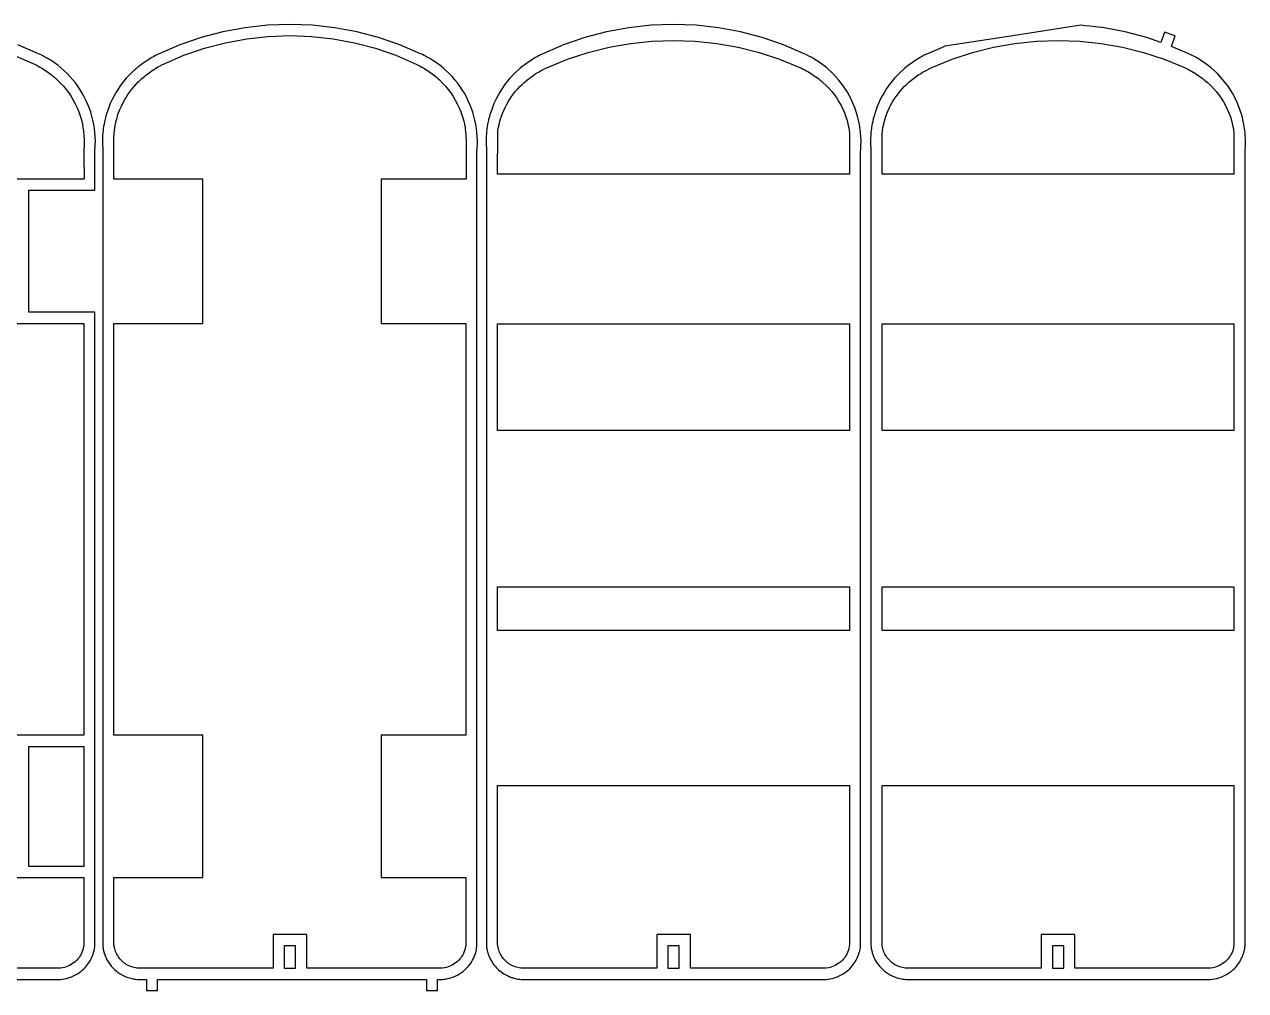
# Model space of a CAD drawing. Extents: x -538 to 492, y -361 to 472.
# Drawn here: x 158.8 to 485.7, y -67.4 to 191.4 of the extents above; entities that cross this region are included whole.
import ezdxf

# ---------------------------------------------------------------- set-up
doc = ezdxf.new("R2010")
doc.units = 0
doc.layers.get('0').update_dxf_attribs({"linetype": 'CONTINUOUS'})
doc.layers.add('SECTIONCUTEDGES', color=18, linetype='CONTINUOUS')

msp = doc.modelspace()

# ---------------------------------------------------------------- linework, layer by layer
msp.add_lwpolyline([(334.08, -55.43), (331.08, -55.43), (331.08, -61.43), (334.08, -61.43)], close=True)
at = {"layer": 'SECTIONCUTEDGES'}
for points in [[(185.59, -63.54), (186.23, -63.8), (186.57, -63.93), (186.91, -64.04), (187.29, -64.14), (187.68, -64.23), (187.8, -64.26), (188.25, -64.34), (188.59, -64.38), (189.01, -64.42), (189.16, -64.43), (191.45, -64.43), (191.45, -67.43), (194.45, -67.43), (194.45, -64.43), (266.4, -64.43), (266.4, -67.43), (269.4, -67.43), (269.4, -64.43), (269.4, -64.43), (270.93, -64.43), (271.12, -64.4), (271.56, -64.33), (272.17, -64.2), (272.72, -64.06), (273.14, -63.93), (273.47, -63.81), (274.12, -63.54), (274.7, -63.26), (275.26, -62.94), (275.8, -62.58), (276.31, -62.19), (276.8, -61.77), (277.25, -61.32), (277.68, -60.84), (278.08, -60.33), (278.45, -59.8), (278.78, -59.25), (279, -58.84), (279.19, -58.42), (279.31, -58.15), (279.41, -57.87), (279.51, -57.59), (279.6, -57.3), (279.67, -57.01), (279.71, -56.87), (279.81, -56.39), (279.86, -56.14), (279.93, -55.54), (279.95, -55.39), (279.95, 157.61), (279.96, 158.05), (279.97, 158.28), (280.05, 159.39), (280.06, 159.61), (280.06, 160.17), (280.02, 161.28), (279.94, 162.4), (279.81, 163.5), (279.63, 164.6), (279.41, 165.69), (279.14, 166.78), (278.82, 167.84), (278.46, 168.9), (278.05, 169.93), (277.59, 170.95), (277.1, 171.95), (276.56, 172.93), (275.98, 173.88), (275.36, 174.8), (274.7, 175.7), (274, 176.57), (273.27, 177.41), (272.5, 178.22), (271.69, 178.99), (270.86, 179.72), (269.99, 180.43), (269.09, 181.09), (268.17, 181.71), (267.82, 181.93), (267.28, 182.26), (266.74, 182.56), (266.16, 182.87), (265.8, 183.05), (265.32, 183.29), (264.85, 183.52), (259.31, 185.9), (253.61, 187.86), (247.79, 189.39), (241.86, 190.5), (235.88, 191.16), (229.86, 191.38), (223.84, 191.16), (217.85, 190.5), (211.93, 189.39), (206.11, 187.86), (200.41, 185.9), (194.87, 183.52), (194.61, 183.4), (193.74, 182.95), (193.32, 182.73), (192.9, 182.49), (192.49, 182.25), (192.08, 182), (191.68, 181.75), (191.28, 181.49), (190.89, 181.22), (190.5, 180.94), (190.11, 180.66), (189.74, 180.38), (189.36, 180.08), (188.77, 179.6), (188.51, 179.37), (187.66, 178.6), (186.84, 177.79), (186.07, 176.95), (185.33, 176.07), (184.63, 175.16), (183.97, 174.22), (183.36, 173.25), (182.79, 172.26), (182.26, 171.24), (181.78, 170.2), (181.35, 169.14), (180.91, 167.88), (180.77, 167.44), (180.59, 166.82), (180.4, 166.1), (180.28, 165.55), (180.12, 164.82), (180.03, 164.29), (179.98, 164.02), (179.9, 163.49), (179.83, 162.96), (179.78, 162.42), (179.75, 162.15), (179.71, 161.61), (179.67, 160.92), (179.66, 160.22), (179.66, 159.95), (179.67, 159.33), (179.7, 158.93), (179.74, 158.31), (179.77, 157.7), (179.77, 157.5), (179.77, -55.45), (179.78, -55.55), (179.81, -55.78), (179.85, -56.06), (179.89, -56.31), (179.94, -56.56), (179.99, -56.81), (180.05, -57.05), (180.12, -57.3), (180.19, -57.54), (180.28, -57.78), (180.36, -58.02), (180.46, -58.26), (180.56, -58.49), (180.66, -58.72), (180.79, -58.98), (180.94, -59.25), (181.27, -59.8), (181.63, -60.33), (182.03, -60.84), (182.46, -61.32), (182.92, -61.77), (183.41, -62.19), (183.92, -62.58), (184.46, -62.94), (185.02, -63.26)], [(286.41, -62.41), (286.77, -62.67), (287.15, -62.92), (287.53, -63.15), (287.69, -63.24), (288.02, -63.4), (288.34, -63.56), (288.68, -63.7), (288.84, -63.77), (289.18, -63.89), (289.36, -63.95), (289.7, -64.06), (289.87, -64.11), (290.22, -64.19), (290.57, -64.27), (290.92, -64.33), (291.1, -64.35), (291.45, -64.4), (291.8, -64.43), (373.32, -64.43), (373.86, -64.38), (374.45, -64.29), (375.04, -64.17), (375.62, -64.01), (376.19, -63.82), (376.75, -63.59), (377.29, -63.33), (377.82, -63.04), (378.33, -62.71), (378.81, -62.36), (379.28, -61.97), (379.72, -61.56), (380.13, -61.13), (380.42, -60.79), (380.7, -60.44), (380.96, -60.07), (381.2, -59.7), (381.43, -59.31), (381.64, -58.92), (381.83, -58.51), (382.01, -58.1), (382.16, -57.68), (382.3, -57.25), (382.42, -56.82), (382.54, -56.27), (382.58, -56.03), (382.64, -55.64), (382.66, -55.48), (382.66, -55.39), (382.66, 157.6), (382.67, 157.82), (382.69, 158.35), (382.75, 159.2), (382.77, 159.84), (382.77, 160.17), (382.66, 162.4), (382.35, 164.6), (381.85, 166.78), (381.17, 168.9), (380.31, 170.95), (379.28, 172.93), (378.07, 174.8), (376.72, 176.57), (375.21, 178.22), (373.57, 179.72), (371.81, 181.09), (369.85, 182.34), (369.55, 182.51), (368.99, 182.81), (367.97, 183.32), (367.56, 183.52), (362.02, 185.9), (356.33, 187.86), (350.5, 189.39), (344.58, 190.5), (338.59, 191.16), (332.57, 191.38), (326.55, 191.16), (320.57, 190.5), (314.65, 189.39), (308.82, 187.86), (303.13, 185.9), (297.4, 183.43), (297.14, 183.3), (296.74, 183.1), (296.45, 182.95), (296.03, 182.73), (295.62, 182.49), (295.21, 182.25), (294.8, 182), (294.4, 181.75), (294, 181.49), (293.6, 181.22), (293.22, 180.94), (292.83, 180.66), (292.45, 180.38), (292.08, 180.08), (291.54, 179.64), (291.22, 179.37), (290.37, 178.6), (289.56, 177.79), (288.78, 176.95), (288.04, 176.07), (287.35, 175.16), (286.69, 174.22), (286.07, 173.25), (285.5, 172.26), (284.98, 171.24), (284.5, 170.2), (284.07, 169.14), (283.62, 167.88), (283.43, 167.27), (283.26, 166.64), (283.07, 165.92), (283.03, 165.74), (282.88, 165), (282.79, 164.56), (282.7, 164.02), (282.62, 163.49), (282.58, 163.22), (282.52, 162.69), (282.47, 162.15), (282.41, 161.33), (282.38, 160.64), (282.37, 160.09), (282.38, 159.44), (282.42, 158.82), (282.45, 158.42), (282.47, 158.01), (282.49, 157.5), (282.49, -55.41), (282.52, -55.75), (282.57, -56.09), (282.62, -56.4), (282.69, -56.72), (282.76, -57.03), (282.85, -57.34), (282.95, -57.65), (283.05, -57.95), (283.17, -58.25), (283.3, -58.54), (283.44, -58.84), (283.58, -59.12), (283.74, -59.4), (283.98, -59.78), (284.23, -60.16), (284.49, -60.52), (284.78, -60.87), (285.08, -61.2), (285.39, -61.53), (285.72, -61.83), (286.06, -62.13)], [(423.41, 188.36), (405.17, 185.52), (405.02, 185.46), (404.64, 185.29), (404.26, 185.12), (400.52, 183.52), (400.3, 183.41), (400.01, 183.28), (399.5, 183.01), (398.97, 182.73), (398.55, 182.49), (398.14, 182.25), (397.73, 182), (397.33, 181.75), (396.93, 181.49), (396.54, 181.22), (396.15, 180.94), (395.76, 180.66), (395.39, 180.38), (395.01, 180.08), (394.37, 179.56), (394.22, 179.42), (393.31, 178.6), (392.49, 177.79), (391.72, 176.95), (390.98, 176.07), (390.28, 175.16), (389.62, 174.22), (389.01, 173.25), (388.44, 172.26), (387.91, 171.24), (387.43, 170.2), (387, 169.14), (386.53, 167.79), (386.42, 167.44), (386.24, 166.82), (386.05, 166.1), (385.89, 165.37), (385.77, 164.82), (385.68, 164.29), (385.59, 163.76), (385.55, 163.49), (385.48, 162.96), (385.43, 162.42), (385.38, 161.88), (385.36, 161.61), (385.32, 160.92), (385.31, 160.64), (385.31, 160.09), (385.31, 159.64), (385.34, 159.03), (385.38, 158.42), (385.4, 158.21), (385.42, 157.6), (385.43, -55.47), (385.44, -55.59), (385.47, -55.86), (385.5, -56.06), (385.54, -56.31), (385.59, -56.56), (385.64, -56.81), (385.7, -57.05), (385.77, -57.3), (385.85, -57.54), (385.93, -57.78), (386.01, -58.02), (386.11, -58.26), (386.21, -58.49), (386.31, -58.72), (386.5, -59.1), (386.59, -59.25), (386.92, -59.8), (387.28, -60.33), (387.68, -60.84), (388.11, -61.32), (388.57, -61.77), (389.06, -62.19), (389.57, -62.58), (390.11, -62.94), (390.67, -63.26), (391.24, -63.54), (391.86, -63.8), (391.99, -63.85), (392.38, -63.98), (392.72, -64.08), (393.11, -64.18), (393.56, -64.28), (393.9, -64.34), (394.36, -64.39), (394.75, -64.43), (476.26, -64.43), (476.79, -64.38), (477.39, -64.29), (477.98, -64.17), (478.56, -64.01), (479.13, -63.82), (479.69, -63.59), (480.23, -63.33), (480.75, -63.04), (481.26, -62.71), (481.75, -62.36), (482.21, -61.97), (482.65, -61.56), (483.07, -61.13), (483.36, -60.79), (483.63, -60.44), (483.89, -60.07), (484.14, -59.7), (484.36, -59.31), (484.57, -58.92), (484.77, -58.51), (484.94, -58.1), (485.09, -57.68), (485.23, -57.25), (485.35, -56.82), (485.48, -56.21), (485.55, -55.79), (485.59, -55.55), (485.6, -55.39), (485.6, 157.6), (485.62, 158.14), (485.65, 158.67), (485.67, 158.99), (485.7, 159.63), (485.71, 160.12), (485.59, 162.4), (485.28, 164.6), (484.79, 166.78), (484.11, 168.9), (483.24, 170.95), (482.21, 172.93), (481.01, 174.8), (479.65, 176.57), (478.15, 178.22), (476.51, 179.72), (474.74, 181.09), (472.7, 182.39), (472.36, 182.58), (472.21, 182.66), (471.2, 183.18), (470.49, 183.52), (465.84, 185.5), (466.83, 188.29), (464, 189.28), (463.04, 186.55), (459.27, 187.86), (453.44, 189.39), (447.43, 190.51), (447.12, 190.56), (446.29, 190.67), (445.46, 190.76), (444.14, 190.9), (442.84, 191.02), (441.65, 191.15)], [(185.15, -59.73), (184.87, -59.47), (184.6, -59.2), (184.35, -58.91), (184.11, -58.61), (183.89, -58.29), (183.69, -57.97), (183.51, -57.63), (183.34, -57.28), (183.19, -56.93), (183.07, -56.57), (182.96, -56.2), (182.87, -55.83), (182.77, -55.23), (182.77, -55.18), (182.77, -37.16), (206.52, -37.16), (206.52, 0.97), (182.77, 0.97), (182.77, 111.3), (206.52, 111.3), (206.52, 149.93), (182.7, 149.93), (182.71, 152.37), (182.73, 155.23), (182.73, 156.11), (182.72, 157.54), (182.69, 159.52), (182.69, 160.13), (182.71, 160.63), (182.73, 161.11), (182.76, 161.6), (182.78, 161.84), (182.82, 162.33), (182.87, 162.81), (182.93, 163.29), (182.97, 163.58), (183.01, 163.86), (183.06, 164.15), (183.11, 164.43), (183.17, 164.71), (183.23, 165), (183.29, 165.28), (183.36, 165.56), (183.43, 165.84), (183.5, 166.11), (183.58, 166.39), (183.68, 166.73), (183.75, 166.96), (183.93, 167.48), (184.16, 168.11), (184.35, 168.6), (184.74, 169.47), (185.13, 170.28), (185.55, 171.07), (186.01, 171.84), (186.49, 172.6), (187.01, 173.33), (187.55, 174.05), (188.13, 174.74), (188.74, 175.42), (189.17, 175.87), (189.52, 176.22), (190.12, 176.78), (190.56, 177.17), (190.9, 177.46), (191.25, 177.75), (191.43, 177.89), (191.79, 178.16), (192.15, 178.43), (192.52, 178.7), (192.99, 179.02), (193.47, 179.33), (193.96, 179.63), (194.45, 179.93), (194.95, 180.2), (195.76, 180.62), (196.03, 180.75), (201.49, 183.1), (206.98, 184.99), (212.59, 186.47), (218.29, 187.53), (224.06, 188.17), (229.86, 188.38), (235.66, 188.17), (241.42, 187.53), (247.13, 186.47), (252.74, 184.99), (258.23, 183.1), (263.85, 180.67), (264.23, 180.48), (264.7, 180.24), (265.19, 179.97), (265.6, 179.73), (266.01, 179.48), (266.41, 179.23), (266.81, 178.97), (267.2, 178.7), (267.59, 178.42), (267.97, 178.13), (268.35, 177.84), (268.72, 177.54), (269.08, 177.23), (269.44, 176.92), (269.88, 176.52), (270.73, 175.68), (271.5, 174.84), (272.23, 173.95), (272.92, 173.03), (273.56, 172.08), (274.14, 171.1), (274.68, 170.08), (275.17, 169.04), (275.6, 167.98), (275.98, 166.9), (276.3, 165.8), (276.57, 164.68), (276.67, 164.18), (276.74, 163.8), (276.81, 163.29), (276.88, 162.65), (276.94, 161.96), (276.99, 161.27), (277.02, 160.23), (277.02, 159.16), (277.01, 158.54), (277.02, 149.93), (254.33, 149.93), (254.33, 111.3), (276.95, 111.3), (276.95, 0.97), (254.33, 0.97), (254.33, -37.16), (276.95, -37.16), (276.95, -55.17), (276.87, -55.77), (276.82, -56.02), (276.76, -56.27), (276.7, -56.51), (276.62, -56.75), (276.53, -56.99), (276.44, -57.23), (276.33, -57.46), (276.22, -57.68), (276.1, -57.91), (275.97, -58.12), (275.83, -58.34), (275.68, -58.54), (275.38, -58.92), (275.06, -59.28), (274.71, -59.61), (274.34, -59.93), (273.95, -60.21), (273.54, -60.47), (273.12, -60.7), (272.68, -60.9), (272.23, -61.07), (271.76, -61.21), (271.29, -61.32), (270.75, -61.4), (270.6, -61.42), (270.42, -61.43), (234.36, -61.43), (234.36, -52.43), (225.36, -52.43), (225.36, -61.43), (189.26, -61.43), (188.92, -61.4), (188.54, -61.34), (188.17, -61.27), (187.8, -61.17), (187.44, -61.06), (187.08, -60.92), (186.73, -60.77), (186.4, -60.6), (186.07, -60.4), (185.75, -60.2), (185.44, -59.97)], [(285.48, 151.29), (285.49, 162.27), (285.57, 162.95), (285.66, 163.54), (285.77, 164.12), (285.81, 164.31), (285.94, 164.89), (286.09, 165.5), (286.25, 166.05), (286.38, 166.46), (286.54, 166.93), (286.77, 167.53), (287.09, 168.33), (287.45, 169.11), (287.84, 169.88), (288.27, 170.63), (288.72, 171.36), (289.21, 172.08), (289.72, 172.78), (290.27, 173.46), (290.84, 174.11), (291.46, 174.77), (292, 175.3), (292.49, 175.75), (293.1, 176.28), (293.62, 176.7), (294.15, 177.1), (294.32, 177.24), (294.87, 177.62), (295.47, 178.03), (296.06, 178.4), (296.55, 178.69), (297.17, 179.04), (297.67, 179.3), (298.31, 179.62), (298.8, 179.85), (304.21, 182.05), (309.69, 183.85), (315.3, 185.25), (321.01, 186.26), (326.78, 186.87), (332.57, 187.07), (338.37, 186.87), (344.14, 186.26), (349.84, 185.25), (355.46, 183.85), (360.94, 182.05), (366.52, 179.78), (366.8, 179.64), (367.24, 179.43), (367.7, 179.19), (368.11, 178.97), (368.52, 178.74), (368.93, 178.5), (369.33, 178.25), (369.73, 178), (370.12, 177.74), (370.5, 177.47), (370.69, 177.34), (371.07, 177.06), (371.44, 176.77), (371.8, 176.48), (372.16, 176.19), (372.55, 175.85), (373.44, 175.01), (374.22, 174.21), (374.95, 173.37), (375.63, 172.49), (376.27, 171.59), (376.86, 170.65), (377.4, 169.69), (377.88, 168.7), (378.32, 167.69), (378.7, 166.66), (379.02, 165.62), (379.35, 164.28), (379.46, 163.71), (379.58, 162.92), (379.67, 162.23), (379.67, 151.29)], [(388.42, 151.3), (388.42, 162.24), (388.47, 162.68), (388.53, 163.15), (388.6, 163.54), (388.7, 164.12), (388.83, 164.7), (388.87, 164.89), (389.03, 165.5), (389.19, 166.05), (389.32, 166.46), (389.44, 166.81), (389.54, 167.1), (389.7, 167.53), (390.03, 168.33), (390.39, 169.11), (390.78, 169.88), (391.2, 170.63), (391.66, 171.36), (392.14, 172.08), (392.66, 172.78), (393.2, 173.46), (393.78, 174.11), (394.44, 174.81), (394.81, 175.18), (395.25, 175.6), (395.6, 175.9), (395.95, 176.21), (396.38, 176.56), (396.73, 176.84), (397.26, 177.24), (397.62, 177.5), (398.28, 177.95), (398.64, 178.18), (399.24, 178.55), (399.85, 178.9), (400.35, 179.17), (400.99, 179.5), (401.38, 179.69), (401.71, 179.84), (407.14, 182.05), (412.63, 183.85), (418.24, 185.25), (423.94, 186.26), (429.71, 186.87), (435.51, 187.08), (441.31, 186.87), (447.08, 186.26), (452.78, 185.25), (458.39, 183.85), (463.88, 182.05), (469.39, 179.81), (469.58, 179.72), (469.93, 179.55), (470.42, 179.3), (470.84, 179.08), (471.25, 178.85), (471.66, 178.62), (471.86, 178.5), (472.26, 178.25), (472.66, 178), (473.05, 177.74), (473.44, 177.47), (473.81, 177.2), (474.19, 176.92), (474.37, 176.78), (474.73, 176.48), (475.19, 176.11), (475.55, 175.79), (476.38, 175.01), (477.15, 174.21), (477.88, 173.37), (478.57, 172.49), (479.21, 171.59), (479.8, 170.65), (480.33, 169.69), (480.82, 168.7), (481.25, 167.69), (481.63, 166.66), (481.95, 165.62), (482.24, 164.49), (482.34, 164), (482.45, 163.37), (482.49, 163.15), (482.6, 162.24), (482.6, 151.29)], [(285.47, 82.62), (285.47, 111.19), (379.67, 111.19), (379.67, 82.62)], [(388.42, 82.62), (388.42, 111.2), (482.6, 111.19), (482.6, 82.62)], [(285.48, 29.03), (285.48, 40.69), (379.67, 40.69), (379.67, 29.03)], [(388.42, 29.03), (388.42, 40.69), (482.6, 40.69), (482.6, 29.02)], [(159.96, -34.16), (159.96, -2.02), (174.67, -2.02), (174.67, -34.16)], [(288.16, -59.97), (287.86, -59.73), (287.58, -59.47), (287.32, -59.2), (287.06, -58.91), (286.83, -58.61), (286.61, -58.29), (286.41, -57.97), (286.22, -57.63), (286.06, -57.28), (285.91, -56.93), (285.78, -56.57), (285.67, -56.2), (285.59, -55.83), (285.51, -55.37), (285.49, -55.25), (285.48, -55.16), (285.48, -12.46), (379.67, -12.46), (379.66, -55.2), (379.62, -55.53), (379.59, -55.74), (379.54, -56.02), (379.48, -56.27), (379.41, -56.51), (379.33, -56.75), (379.25, -56.99), (379.15, -57.23), (379.05, -57.46), (378.94, -57.68), (378.82, -57.91), (378.69, -58.12), (378.55, -58.34), (378.4, -58.54), (378.1, -58.92), (377.78, -59.28), (377.43, -59.61), (377.06, -59.93), (376.67, -60.21), (376.26, -60.47), (375.83, -60.7), (375.4, -60.9), (374.94, -61.07), (374.48, -61.21), (374.01, -61.32), (373.47, -61.4), (373.22, -61.43), (373.14, -61.43), (337.07, -61.43), (337.07, -52.43), (328.08, -52.43), (328.08, -61.43), (291.95, -61.43), (291.66, -61.4), (291.26, -61.34), (290.89, -61.27), (290.52, -61.17), (290.15, -61.06), (289.8, -60.92), (289.45, -60.77), (289.11, -60.6), (288.78, -60.4), (288.46, -60.2)], [(391.4, -60.2), (391.09, -59.97), (390.8, -59.73), (390.52, -59.47), (390.25, -59.2), (390, -58.91), (389.76, -58.61), (389.54, -58.29), (389.34, -57.97), (389.16, -57.63), (388.99, -57.28), (388.84, -56.93), (388.72, -56.57), (388.61, -56.2), (388.52, -55.83), (388.45, -55.45), (388.42, -55.23), (388.42, -55.18), (388.42, -12.45), (482.6, -12.46), (482.6, -55.17), (482.58, -55.32), (482.54, -55.64), (482.52, -55.77), (482.47, -56.02), (482.41, -56.27), (482.35, -56.51), (482.27, -56.75), (482.18, -56.99), (482.09, -57.23), (481.98, -57.46), (481.87, -57.69), (481.75, -57.91), (481.62, -58.12), (481.48, -58.34), (481.33, -58.54), (481.04, -58.92), (480.71, -59.28), (480.36, -59.61), (479.99, -59.93), (479.6, -60.21), (479.19, -60.47), (478.77, -60.7), (478.33, -60.9), (477.88, -61.07), (477.41, -61.21), (476.94, -61.32), (476.38, -61.4), (476.13, -61.43), (476.07, -61.43), (440.01, -61.43), (440.01, -52.43), (431.01, -52.43), (431.01, -61.43), (394.9, -61.43), (394.57, -61.4), (394.19, -61.34), (393.82, -61.27), (393.45, -61.17), (393.09, -61.06), (392.73, -60.92), (392.38, -60.77), (392.05, -60.6), (391.72, -60.4)], [(228.36, -61.43), (231.36, -61.43), (231.36, -55.43), (228.36, -55.43)], [(434.01, -61.43), (437.01, -61.43), (437.01, -55.43), (434.01, -55.43)]]:
    msp.add_lwpolyline(points, close=True, dxfattribs=at)
for points in [[(86.8, -64.43), (168.33, -64.43), (168.87, -64.38), (169.46, -64.29), (170.05, -64.17), (170.63, -64.01), (171.2, -63.82), (171.76, -63.59), (172.3, -63.33), (172.83, -63.04), (173.34, -62.71), (173.82, -62.36), (174.29, -61.97), (174.73, -61.56), (175.14, -61.13), (175.43, -60.79), (175.71, -60.44), (175.97, -60.07), (176.21, -59.7), (176.44, -59.31), (176.65, -58.92), (176.84, -58.51), (177.01, -58.1), (177.17, -57.68), (177.31, -57.25), (177.43, -56.82), (177.57, -56.15), (177.64, -55.73), (177.66, -55.53), (177.67, -55.39), (177.67, 114.3), (159.96, 114.3), (159.96, 146.94), (177.67, 146.94), (177.66, 149.58), (177.64, 153.1), (177.64, 154.86), (177.64, 155.3), (177.66, 157.06), (177.68, 157.71), (177.71, 158.46), (177.77, 159.31), (177.79, 159.95), (177.79, 160.13), (177.75, 161.28), (177.67, 162.4), (177.54, 163.5), (177.36, 164.6), (177.13, 165.69), (176.86, 166.78), (176.54, 167.84), (176.18, 168.9), (175.77, 169.93), (175.32, 170.95), (174.82, 171.95), (174.29, 172.93), (173.71, 173.88), (173.08, 174.8), (172.42, 175.7), (171.73, 176.57), (170.99, 177.41), (170.22, 178.22), (169.42, 178.99), (168.58, 179.72), (167.72, 180.43), (166.82, 181.09), (165.82, 181.76), (165.3, 182.08), (164.88, 182.33), (164.47, 182.56), (163.89, 182.87), (163.05, 183.29), (162.59, 183.51), (157.03, 185.9)], [(155.95, 183.1), (161.47, 180.73), (161.89, 180.52), (162.5, 180.2), (162.91, 179.97), (163.33, 179.73), (163.73, 179.48), (164.14, 179.23), (164.53, 178.97), (164.93, 178.7), (165.32, 178.42), (165.7, 178.13), (166.07, 177.84), (166.44, 177.54), (166.81, 177.23), (167.22, 176.88), (167.64, 176.49), (168.45, 175.68), (169.23, 174.84), (169.96, 173.95), (170.64, 173.03), (171.28, 172.08), (171.87, 171.1), (172.41, 170.08), (172.89, 169.04), (173.33, 167.98), (173.71, 166.9), (174.03, 165.8), (174.3, 164.68), (174.37, 164.3), (174.46, 163.8), (174.54, 163.29), (174.57, 162.99), (174.63, 162.48), (174.68, 161.79), (174.69, 161.61), (174.74, 160.6), (174.75, 159.61), (174.72, 157.14), (174.71, 155.75), (174.74, 150.43), (174.74, 149.93), (152.06, 149.93)], [(152.06, 111.3), (174.68, 111.3), (174.68, 0.97), (152.06, 0.97)], [(152.06, -37.16), (174.67, -37.16), (174.67, -55.2), (174.63, -55.53), (174.61, -55.71), (174.55, -56.02), (174.49, -56.27), (174.42, -56.51), (174.34, -56.75), (174.26, -56.99), (174.16, -57.23), (174.06, -57.46), (173.95, -57.68), (173.82, -57.91), (173.69, -58.12), (173.56, -58.34), (173.41, -58.54), (173.11, -58.92), (172.79, -59.28), (172.44, -59.61), (172.07, -59.93), (171.68, -60.21), (171.27, -60.47), (170.84, -60.7), (170.41, -60.9), (169.95, -61.07), (169.49, -61.21), (169.02, -61.32), (168.52, -61.39), (168.19, -61.43), (132.08, -61.43)]]:
    msp.add_lwpolyline(points, dxfattribs=at)

doc.saveas('drawing.dxf')
